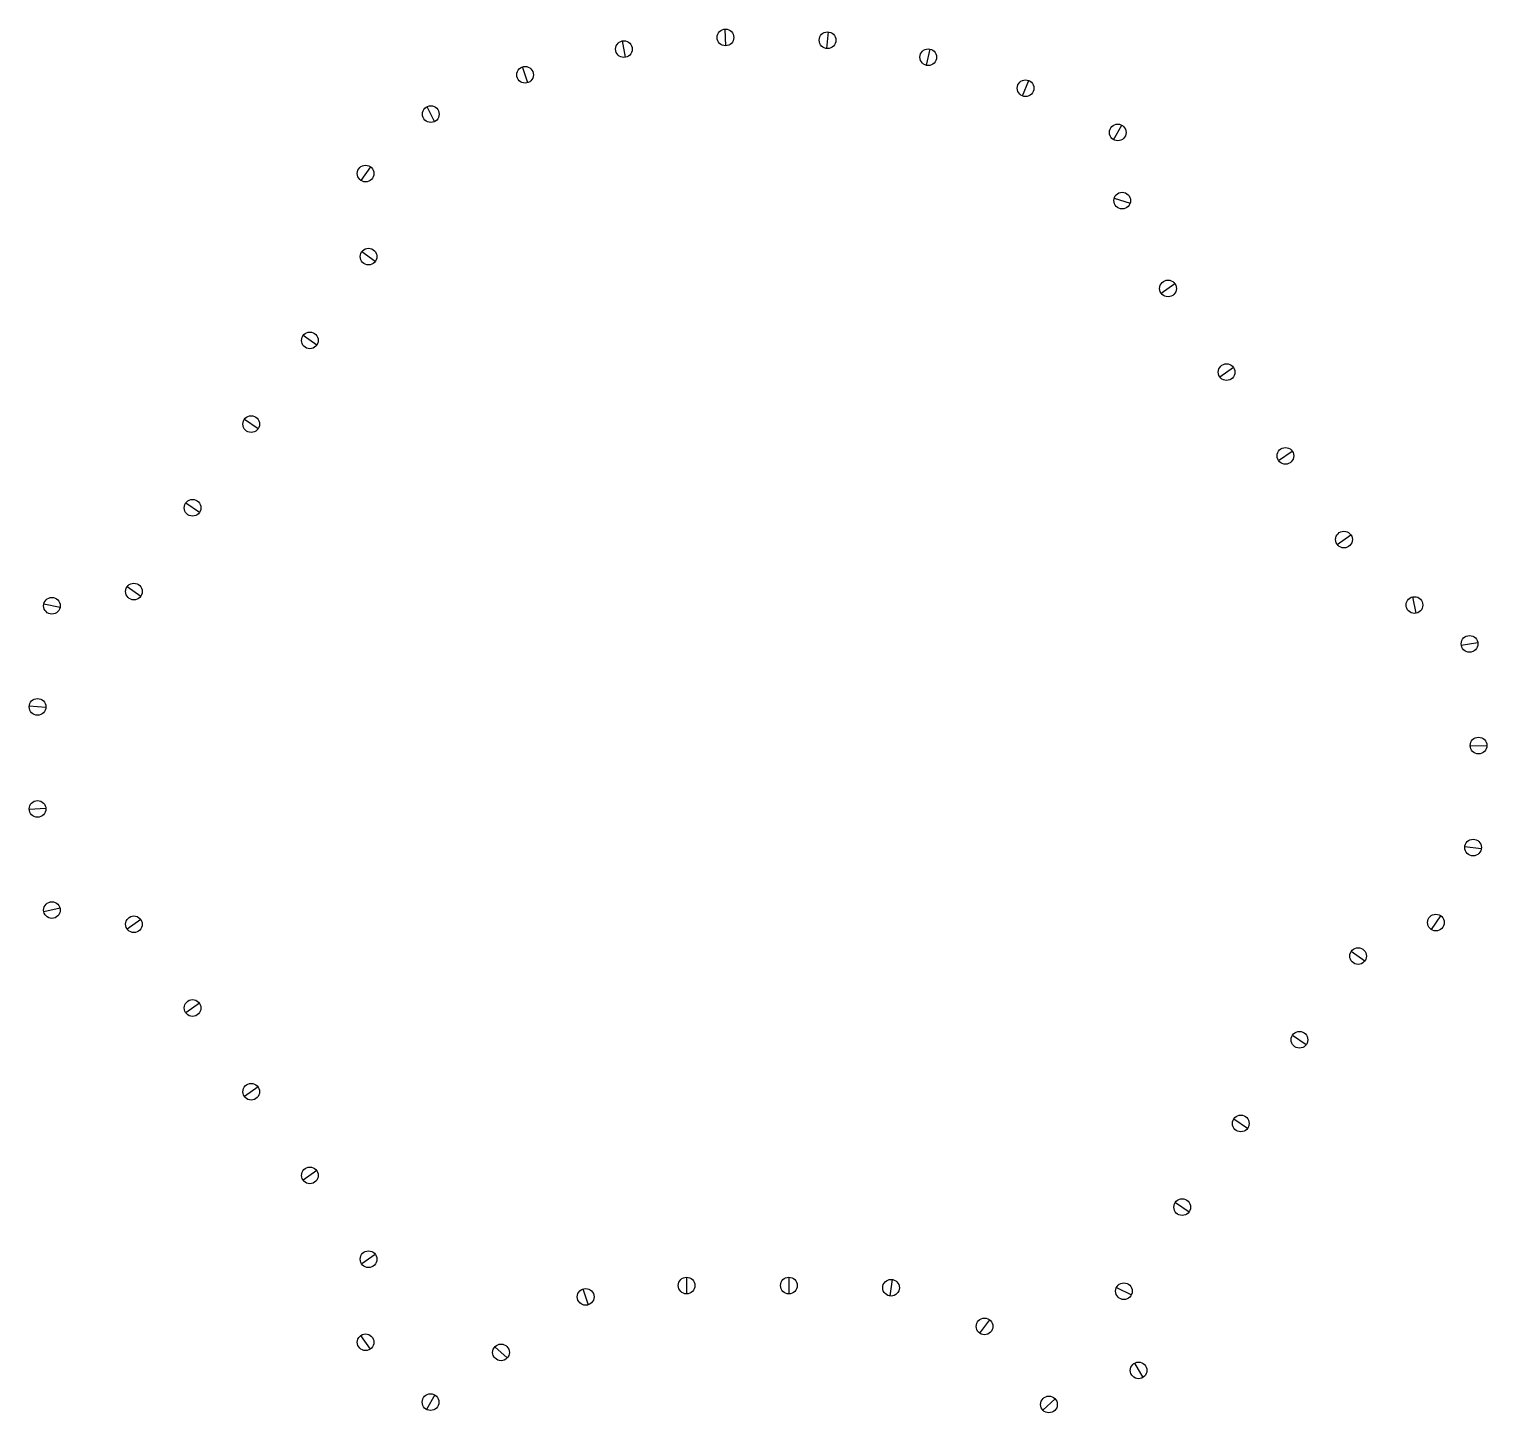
# Model space of a CAD drawing. Extents: x -87 to 87, y -79 to 87.
import ezdxf

# ---------------------------------------------------------------- set-up
doc = ezdxf.new("R2010")
doc.units = 0
doc.layers.add('MODELSKETCH_VISIBLE', color=7, linetype='CONTINUOUS')

msp = doc.modelspace()

# ---------------------------------------------------------------- linework, layer by layer
at = {"layer": 'MODELSKETCH_VISIBLE'}
for p, q in [((-3.76, 85.42), (-3.85, 87.42)), ((-15.79, 84.04), (-16.16, 86.01)), ((8.35, 85.09), (8.54, 87.09)), ((20.29, 83.08), (20.76, 85.02)), ((-27.51, 80.99), (-28.15, 82.88)), ((31.82, 79.41), (32.56, 81.26)), ((-38.68, 76.33), (-39.58, 78.11)), ((42.73, 74.15), (43.73, 75.89)), ((-46.36, 70.92), (-47.51, 69.28)), ((42.81, 67.14), (44.72, 66.55)), ((-45.78, 59.55), (-47.41, 60.7)), ((48.44, 55.74), (50.08, 56.89)), ((-52.81, 49.51), (-54.45, 50.66)), ((55.48, 45.7), (57.11, 46.85)), ((-59.84, 39.47), (-61.48, 40.61)), ((62.51, 35.66), (64.15, 36.8)), ((-66.87, 29.42), (-68.51, 30.57)), ((69.54, 25.61), (71.18, 26.76)), ((-73.9, 19.38), (-75.54, 20.53)), ((79.01, 17.37), (78.61, 19.32)), ((-83.58, 18.04), (-85.53, 18.46)), ((84.42, 13.52), (86.4, 13.84)), ((-85.29, 6.05), (-87.28, 6.2)), ((85.49, 1.46), (87.49, 1.49)), ((-85.29, -6.05), (-87.28, -6.2)), ((84.84, -10.63), (86.82, -10.88)), ((-83.58, -18.04), (-85.53, -18.46)), ((81.95, -18.93), (80.81, -20.57)), ((-73.9, -19.38), (-75.54, -20.53)), ((71.23, -23.19), (72.87, -24.34)), ((-66.87, -29.42), (-68.51, -30.57)), ((64.2, -33.24), (65.84, -34.38)), ((-59.84, -39.47), (-61.48, -40.61)), ((57.17, -43.28), (58.81, -44.43)), ((-52.81, -49.51), (-54.45, -50.66)), ((50.14, -53.32), (51.78, -54.47)), ((-45.78, -59.55), (-47.41, -60.7)), ((-8.46, -62.29), (-8.46, -64.29)), ((3.8, -62.29), (3.8, -64.29)), ((16.19, -62.56), (15.91, -64.54)), ((-20.89, -63.7), (-20.24, -65.59)), ((43.07, -63.54), (44.88, -64.39)), ((27.86, -67.39), (26.66, -68.99)), ((-46.36, -70.92), (-47.51, -69.28)), ((-31.44, -70.63), (-29.97, -71.98)), ((45.24, -72.6), (46.24, -74.33)), ((-38.66, -76.42), (-39.66, -78.15)), ((35.73, -76.9), (34.24, -78.23))]:
    msp.add_line(p, q, dxfattribs=at)
for centre in [(-3.8, 86.42), (-15.97, 85.02), (8.44, 86.09), (20.52, 84.05), (-27.83, 81.94), (32.19, 80.33), (-39.13, 77.22), (43.23, 75.02), (-46.94, 70.1), (43.77, 66.85), (-46.59, 60.13), (49.26, 56.31), (-53.63, 50.08), (56.29, 46.27), (-60.66, 40.04), (63.33, 36.23), (-67.69, 30), (70.36, 26.19), (-84.55, 18.25), (-74.72, 19.96), (78.81, 18.34), (85.41, 13.68), (-86.28, 6.12), (86.49, 1.48), (-86.28, -6.12), (85.83, -10.75), (-84.55, -18.25), (-74.72, -19.96), (81.38, -19.75), (72.05, -23.77), (-67.69, -30), (65.02, -33.81), (-60.66, -40.04), (57.99, -43.85), (-53.63, -50.08), (50.96, -53.89), (-46.59, -60.13), (-8.46, -63.29), (3.8, -63.29), (16.05, -63.55), (-20.56, -64.65), (43.98, -63.97), (27.26, -68.19), (-46.94, -70.1), (-30.71, -71.31), (45.74, -73.47), (-39.16, -77.28), (34.99, -77.56)]:
    msp.add_circle(centre, 1, dxfattribs=at)

doc.saveas('drawing.dxf')
